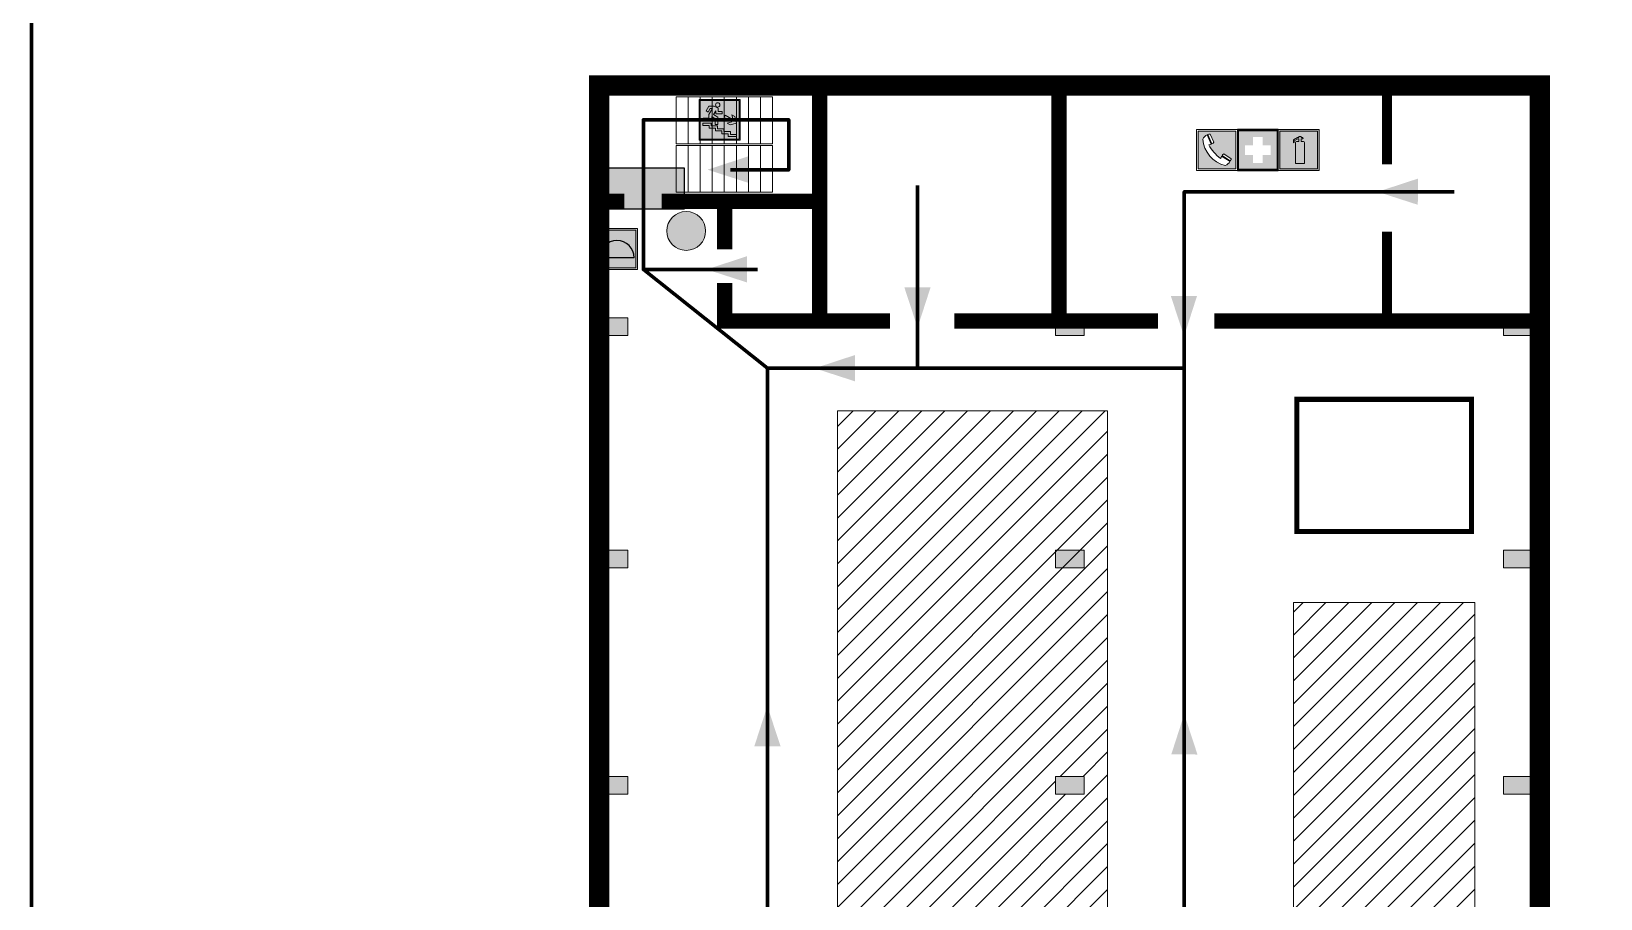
# Model space of a CAD drawing. Header units: millimetres. Extents: x 13114 to 67229, y 22859 to 38520.
# Drawn here: x 29931.4 to 30238.9, y 30652.2 to 30822.1 of the extents above; entities that cross this region are included whole.
import ezdxf

# ---------------------------------------------------------------- set-up
doc = ezdxf.new("R2010")
doc.units = ezdxf.units.MM
doc.layers.add('План_Штампы', color=7, linetype='Continuous')

# ---------------------------------------------------------------- blocks, each defined once
blk = doc.blocks.new('A$C7B4425F7')
at = {"true_color": 0xffffff}
blk.add_hatch(color=7, dxfattribs=at).paths.add_polyline_path([(0, 0), (-16, 0), (-16, -8), (0, -8)])
h = blk.add_hatch(color=126)
h.paths.add_polyline_path([(-0.2, -0.2), (-15.8, -0.2), (-15.8, -7.8), (-0.2, -7.8)])
h.paths.add_polyline_path([(-11.76, -2.03), (-11.76, -3.66), (-11.17, -3.66, -0.568275), (-11.17, -6.18), (-12.58, -6.18), (-12.58, -2.03)], flags=16)
h.paths.add_polyline_path([(-13.33, -4.12, -0.495768), (-13.59, -6.18), (-15.03, -6.18), (-15.03, -2.03), (-13.59, -2.03, -0.487973)], flags=16)
h.paths.add_polyline_path([(-10.25, -2.03), (-9.48, -2.03), (-9.48, -6.18), (-10.25, -6.18)], flags=16)
h.paths.add_polyline_path([(-13.84, -3.69), (-14.24, -3.69), (-14.24, -3.03), (-13.9, -3.03, -0.692621)], flags=0)
h.paths.add_polyline_path([(-9.15, -2.03), (-8.4, -2.03), (-8.04, -3.07), (-7.68, -2.03), (-6.93, -2.03), (-7.64, -4.1), (-6.93, -6.18), (-7.68, -6.18), (-8.04, -5.14), (-8.4, -6.18), (-9.15, -6.18), (-8.44, -4.1)], flags=16)
h.paths.add_polyline_path([(-11.76, -4.46), (-11.42, -4.46, -0.692621), (-11.36, -5.12), (-11.76, -5.12)], flags=0)
h.paths.add_polyline_path([(-13.9, -5.2), (-14.24, -5.2), (-14.24, -4.55), (-13.84, -4.55, -0.708038)], flags=0)
edge = h.paths.add_edge_path(flags=16)
edge.add_ellipse((-5.51, -4.08), major_axis=(0, 2.05), ratio=0.586184, start_angle=0, end_angle=360)
edge = h.paths.add_edge_path(flags=0)
edge.add_ellipse((-5.51, -4.08), major_axis=(0, 1.14), ratio=0.454828, start_angle=0, end_angle=360)
h.paths.add_polyline_path([(-4.13, -4.96, 0.377264), (-3.48, -4.52, 0.0555), (-3.16, -2.03), (-1.66, -2.03), (-1.66, -4.96), (-0.96, -4.96), (-0.96, -7.01), (-1.75, -7.01), (-1.75, -6.18), (-3.3, -6.18), (-3.3, -7.02), (-4.13, -7.02)], flags=16)
h.paths.add_polyline_path([(-2.73, -2.91), (-2.28, -2.91), (-2.28, -4.96), (-3.05, -4.96, 0.079136)], flags=0)
at = {"color": 126}
blk.add_lwpolyline([(-16, -8), (0, -8), (0, 0), (-16, 0)], close=True, dxfattribs=at)
blk = doc.blocks.new('вниз')
at = {"lineweight": 0, "true_color": 0xffffff}
h = blk.add_hatch(color=7, dxfattribs=at)
h.dxf.hatch_style = 1
h.paths.add_polyline_path([(40994.51, -4472.22), (40986.51, -4472.22), (40986.51, -4480.22), (40994.51, -4480.22)])
h.paths.add_polyline_path([(40994.31, -4472.42), (40994.31, -4480.01), (40986.71, -4480.01), (40986.71, -4472.42)], flags=16)
h.paths.add_polyline_path([(40988.43, -4473.53), (40989.43, -4473.53), (40990.19, -4473.96), (40990.19, -4474.6), (40991, -4474.6), (40991, -4475.06), (40989.73, -4475.06), (40989.73, -4474.46), (40989.3, -4475.18), (40990.17, -4475.7), (40990.17, -4477.11), (40989.63, -4477.11), (40989.63, -4476.01), (40988.94, -4475.59), (40988.94, -4476.46), (40988.94, -4476.46), (40987.47, -4476.46), (40987.26, -4476.46), (40987.26, -4475.92), (40988.4, -4475.92), (40988.4, -4475.2), (40989.1, -4473.99), (40988.66, -4473.99), (40988.24, -4474.7), (40987.86, -4474.47), (40988.41, -4473.56)], flags=0)
h.paths.add_polyline_path([(40990.55, -4473.29, -1), (40989.69, -4473.29, -1)], flags=0)
h.paths.add_polyline_path([(40988.85, -4476.89), (40988.85, -4477.43), (40990.1, -4477.43), (40990.1, -4477.99), (40991.34, -4477.99), (40991.34, -4478.54), (40992.59, -4478.54), (40992.59, -4479.09), (40993.83, -4479.09), (40993.83, -4479.52), (40992.17, -4479.52), (40992.17, -4478.97), (40990.91, -4478.97), (40990.91, -4478.41), (40989.68, -4478.41), (40989.68, -4477.86), (40988.43, -4477.86), (40988.43, -4477.31), (40987.6, -4477.31), (40987.18, -4477.31), (40987.18, -4476.89)], flags=0)
h.paths.add_polyline_path([(40991.61, -4475.33), (40993.12, -4476.2), (40992.9, -4475.27), (40993.48, -4475.6), (40993.83, -4476.88), (40992.56, -4477.22), (40991.97, -4476.88), (40992.9, -4476.61), (40991.38, -4475.74), (40991.58, -4475.39)], flags=0)
h.paths.add_polyline_path([(40990.19, -4473.96), (40989.43, -4473.53), (40988.43, -4473.53), (40988.41, -4473.56), (40987.86, -4474.47), (40988.24, -4474.7), (40988.66, -4473.99), (40989.1, -4473.99), (40988.4, -4475.2), (40988.4, -4475.92), (40987.26, -4475.92), (40987.26, -4476.46), (40987.47, -4476.46), (40988.94, -4476.46), (40988.94, -4476.27), (40988.94, -4475.59), (40989.63, -4476.01), (40989.63, -4477.11), (40990.17, -4477.11), (40990.17, -4475.7), (40989.3, -4475.18), (40989.73, -4474.46), (40989.73, -4475.06), (40991, -4475.06), (40991, -4474.6), (40990.19, -4474.6)], flags=0)
h.paths.add_polyline_path([(40990.55, -4473.29, 1), (40989.69, -4473.29, 1)], flags=0)
h.paths.add_polyline_path([(40991.61, -4475.33), (40991.58, -4475.39), (40991.38, -4475.74), (40992.9, -4476.61), (40991.97, -4476.88), (40992.56, -4477.22), (40993.83, -4476.88), (40993.48, -4475.6), (40992.9, -4475.27), (40993.12, -4476.2)], flags=0)
h.paths.add_polyline_path([(40990.1, -4477.43), (40988.85, -4477.43), (40988.85, -4476.89), (40987.18, -4476.89), (40987.18, -4477.31), (40987.6, -4477.31), (40988.43, -4477.31), (40988.43, -4477.86), (40989.68, -4477.86), (40989.68, -4478.41), (40990.91, -4478.41), (40990.91, -4478.97), (40992.17, -4478.97), (40992.17, -4479.52), (40993.83, -4479.52), (40993.83, -4479.09), (40992.59, -4479.09), (40992.59, -4478.54), (40991.34, -4478.54), (40991.34, -4477.99), (40990.1, -4477.99)], flags=0)
at = {"lineweight": 0}
h = blk.add_hatch(color=126, dxfattribs=at)
h.dxf.hatch_style = 1
h.paths.add_polyline_path([(40994.31, -4472.42), (40986.71, -4472.42), (40986.71, -4480.01), (40994.31, -4480.01)])
h.paths.add_polyline_path([(40988.43, -4473.53), (40989.43, -4473.53), (40990.19, -4473.96), (40990.19, -4474.6), (40991, -4474.6), (40991, -4475.06), (40989.73, -4475.06), (40989.73, -4474.46), (40989.3, -4475.18), (40990.17, -4475.7), (40990.17, -4477.11), (40989.63, -4477.11), (40989.63, -4476.01), (40988.94, -4475.59), (40988.94, -4476.46), (40988.94, -4476.46), (40987.47, -4476.46), (40987.26, -4476.46), (40987.26, -4475.92), (40988.4, -4475.92), (40988.4, -4475.2), (40989.1, -4473.99), (40988.66, -4473.99), (40988.24, -4474.7), (40987.86, -4474.47), (40988.41, -4473.56)], flags=16)
h.paths.add_polyline_path([(40990.55, -4473.29, -1), (40989.69, -4473.29, -1)], flags=16)
h.paths.add_polyline_path([(40988.85, -4476.89), (40988.85, -4477.43), (40990.1, -4477.43), (40990.1, -4477.99), (40991.34, -4477.99), (40991.34, -4478.54), (40992.59, -4478.54), (40992.59, -4479.09), (40993.83, -4479.09), (40993.83, -4479.52), (40992.17, -4479.52), (40992.17, -4478.97), (40990.91, -4478.97), (40990.91, -4478.41), (40989.68, -4478.41), (40989.68, -4477.86), (40988.43, -4477.86), (40988.43, -4477.31), (40987.6, -4477.31), (40987.18, -4477.31), (40987.18, -4476.89)], flags=16)
h.paths.add_polyline_path([(40991.61, -4475.33), (40993.12, -4476.2), (40992.9, -4475.27), (40993.48, -4475.6), (40993.83, -4476.88), (40992.56, -4477.22), (40991.97, -4476.88), (40992.9, -4476.61), (40991.38, -4475.74), (40991.58, -4475.39)], flags=16)
at = {"lineweight": 0, "true_color": 0xffffff}
h = blk.add_hatch(color=7, dxfattribs=at)
h.dxf.hatch_style = 1
h.paths.add_polyline_path([(40989.73, -4474.46), (40989.73, -4475.06), (40991, -4475.06), (40991, -4474.6), (40990.19, -4474.6), (40990.19, -4473.96), (40989.43, -4473.53), (40988.43, -4473.53), (40988.41, -4473.56), (40987.86, -4474.47), (40988.24, -4474.7), (40988.66, -4473.99), (40989.1, -4473.99), (40988.4, -4475.2), (40988.4, -4475.92), (40987.26, -4475.92), (40987.26, -4476.46), (40987.47, -4476.46), (40988.94, -4476.46), (40988.94, -4475.59), (40989.63, -4476.01), (40989.63, -4477.11), (40990.17, -4477.11), (40990.17, -4475.7), (40989.3, -4475.18)])
h.paths.add_polyline_path([(40989.69, -4473.29, 1), (40990.55, -4473.29, 1)])
h.paths.add_polyline_path([(40991.61, -4475.33), (40991.58, -4475.39), (40991.38, -4475.74), (40992.9, -4476.61), (40991.97, -4476.88), (40992.56, -4477.22), (40993.83, -4476.88), (40993.48, -4475.6), (40992.9, -4475.27), (40993.12, -4476.2)])
h.paths.add_polyline_path([(40990.1, -4477.43), (40988.85, -4477.43), (40988.85, -4476.89), (40987.18, -4476.89), (40987.18, -4477.31), (40987.6, -4477.31), (40988.43, -4477.31), (40988.43, -4477.86), (40989.68, -4477.86), (40989.68, -4478.41), (40990.91, -4478.41), (40990.91, -4478.97), (40992.17, -4478.97), (40992.17, -4479.52), (40993.83, -4479.52), (40993.83, -4479.09), (40992.59, -4479.09), (40992.59, -4478.54), (40991.34, -4478.54), (40991.34, -4477.99), (40990.1, -4477.99)])
at = {"color": 126, "lineweight": 0}
for points in [[(40986.51, -4472.22), (40994.51, -4472.22), (40994.51, -4480.22), (40986.51, -4480.22)], [(40986.71, -4472.42), (40994.31, -4472.42), (40994.31, -4480.01), (40986.71, -4480.01)]]:
    blk.add_lwpolyline(points, close=True, dxfattribs=at)
for points in [[(40987.47, -4476.46), (40987.26, -4476.46), (40987.26, -4475.92), (40988.4, -4475.92), (40988.4, -4475.2), (40989.1, -4473.99), (40988.66, -4473.99), (40988.24, -4474.7), (40987.86, -4474.47), (40988.41, -4473.56), (40988.43, -4473.53), (40989.43, -4473.53), (40990.19, -4473.96), (40990.19, -4474.6), (40991, -4474.6), (40991, -4475.06), (40989.73, -4475.06), (40989.73, -4474.46), (40989.3, -4475.18), (40990.17, -4475.7), (40990.17, -4477.11), (40989.63, -4477.11), (40989.63, -4476.01), (40988.94, -4475.59), (40988.94, -4476.46)], [(40987.47, -4476.46), (40988.94, -4476.46), (40988.94, -4476.27)], [(40991.58, -4475.39), (40991.38, -4475.74), (40992.9, -4476.61), (40991.97, -4476.88), (40992.56, -4477.22), (40993.83, -4476.88), (40993.48, -4475.6), (40992.9, -4475.27), (40993.12, -4476.2), (40991.61, -4475.33), (40991.58, -4475.39)], [(40987.6, -4477.31), (40987.18, -4477.31), (40987.18, -4476.89), (40988.85, -4476.89), (40988.85, -4477.43), (40990.1, -4477.43), (40990.1, -4477.99), (40991.34, -4477.99), (40991.34, -4478.54), (40992.59, -4478.54), (40992.59, -4479.09), (40993.83, -4479.09), (40993.83, -4479.52), (40992.17, -4479.52), (40992.17, -4478.97), (40990.91, -4478.97), (40990.91, -4478.41), (40989.68, -4478.41), (40989.68, -4477.86), (40988.43, -4477.86), (40988.43, -4477.31), (40987.6, -4477.31)]]:
    blk.add_lwpolyline(points, dxfattribs=at)
blk.add_circle((40990.12, -4473.29), 0.432, dxfattribs=at)
blk = doc.blocks.new('A$C1E1F2D43')
at = {"true_color": 0xffffff}
blk.add_hatch(color=7, dxfattribs=at).paths.add_polyline_path([(8, 0), (0, 0), (0, -8), (8, -8)])
h = blk.add_hatch(color=242)
h.paths.add_polyline_path([(0.32, -0.32), (0.32, -7.68), (7.68, -7.68), (7.68, -0.32)])
h.paths.add_polyline_path([(7.35, -5.71), (0.65, -5.71, -1)], flags=16)
at = {"color": 242, "lineweight": 5}
for p, q in [((0, 0), (8, 0)), ((0, -8), (0, 0)), ((0, 0), (8, 0)), ((8, -8), (8, 0)), ((0, -8), (8, -8))]:
    blk.add_line(p, q, dxfattribs=at)
at = {"color": 242}
blk.add_line((7.35, -5.71), (0.65, -5.71), dxfattribs=at)
at = {"color": 242, "lineweight": 5}
blk.add_lwpolyline([(0.32, -0.32), (7.68, -0.32), (7.68, -7.68), (0.32, -7.68)], close=True, dxfattribs=at)
at = {"color": 242}
blk.add_arc((4, -5.71), 3.35, 0, 180, dxfattribs=at)
blk = doc.blocks.new('A$C456E1F9C')
at = {"lineweight": 5}
h = blk.add_hatch(color=242, dxfattribs=at)
h.paths.add_polyline_path([(0.51, -1.47), (0.51, -13.26), (12.29, -13.26), (12.29, -1.47)])
h.paths.add_polyline_path([(5.42, -4.95, -0.254479), (4.78, -5.4), (3.52, -2.53, -0.209735), (4.23, -2.4)], flags=16)
h.paths.add_polyline_path([(8.53, -8.6), (10.87, -10.17), (10.54, -10.76), (8.03, -9.13, -0.192251)], flags=16)
h.paths.add_polyline_path([(4.61, -5.49, 0.005518), (3.87, -5.72, 0.128647), (7.49, -10.01, 0.00809), (7.83, -9.33), (10.47, -10.97, -0.16736), (8.99, -12.25, -0.327862), (1.95, -3.95, -0.166952), (3.36, -2.62)], flags=16)
at = {"color": 242, "lineweight": 5}
for p, q in [((0, -13.77), (0, -0.97)), ((12.8, -0.97), (0, -0.97)), ((4.61, -5.49), (3.36, -2.62)), ((3.52, -2.53), (4.78, -5.4)), ((4.23, -2.4), (5.42, -4.95)), ((12.8, -13.77), (12.8, -0.97)), ((7.83, -9.33), (10.47, -10.97)), ((8.03, -9.13), (10.54, -10.76)), ((10.81, -10.12), (8.53, -8.6)), ((0, -13.77), (12.8, -13.77)), ((10.54, -10.76), (10.8, -10.3)), ((10.8, -10.3), (10.81, -10.12))]:
    blk.add_line(p, q, dxfattribs=at)
blk.add_lwpolyline([(0.51, -1.47), (12.29, -1.47), (12.29, -13.26), (0.51, -13.26)], close=True, dxfattribs=at)
for centre, radius, start, end in [((4.59, -5.34), 2.99, 114.2845, 152.1974), ((11.12, -3.31), 9.19, 183.9915, 256.6009), ((4.02, -3.27), 0.891, 76.3284, 123.7092), ((14.98, -39.1), 35.17, 107.1487, 108.4135), ((13.86, -0.94), 11.08, 205.5536, 234.8762), ((4.68, -4.59), 0.824, 276.9621, 334.0723), ((-13.31, 0.8), 23.44, 332.5487, 334.4027), ((8.94, -9.5), 0.989, 114.4092, 157.9388), ((7.87, -9.46), 3, 291.9291, 329.9329)]:
    blk.add_arc(centre, radius, start, end, dxfattribs=at)
blk = doc.blocks.new('A$C18900ED3')
h = blk.add_hatch(color=126)
h.paths.add_polyline_path([(-0.18, -0.18), (-7.02, -0.18), (-7.02, -7.02), (-0.18, -7.02)])
h.paths.add_polyline_path([(-5.89, -4.46), (-5.89, -2.77), (-4.46, -2.77), (-4.46, -1.31), (-2.77, -1.31), (-2.77, -2.77), (-1.33, -2.77), (-1.33, -4.46), (-2.77, -4.46), (-2.77, -5.89), (-4.46, -5.89), (-4.46, -4.46)], flags=16)
at = {"color": 126}
for p, q in [((-7.2, 0), (-7.2, -7.2)), ((0, 0), (-7.2, 0)), ((0, -7.2), (0, 0)), ((-7.02, -7.02), (-7.02, -0.18)), ((-7.02, -0.18), (-0.18, -0.18)), ((-0.18, -0.18), (-0.18, -7.02)), ((-7.2, -7.2), (0, -7.2)), ((-0.18, -7.02), (-7.02, -7.02))]:
    blk.add_line(p, q, dxfattribs=at)
blk = doc.blocks.new('A$C7B8C2D5B')
at = {"lineweight": 0}
h = blk.add_hatch(color=5, dxfattribs=at)
h.dxf.hatch_style = 1
h.paths.add_polyline_path([(1.4, -3.02, 1), (-2.11, -3.02, 1)])
at = {"color": 5, "lineweight": 0}
blk.add_circle((-0.36, -3.02), 1.75, dxfattribs=at)
blk = doc.blocks.new('A$C3AD82952')
at = {"true_color": 0xf5f5ff}
h = blk.add_hatch(color=7, dxfattribs=at)
h.dxf.hatch_style = 1
h.paths.add_polyline_path([(8.21, 8.73, 0.414214), (7.89, 9.05), (7.22, 9.05), (7.22, 9.92), (7.59, 9.92, 1), (7.57, 10.36), (7.22, 10.36), (7.22, 10.6), (6.43, 10.6), (6.43, 10.36), (6.01, 10.36), (4.74, 9.59), (4.74, 8.69), (4.98, 8.73), (4.98, 9.26), (6.12, 9.91), (6.43, 9.91), (6.43, 9.05), (5.76, 9.05, 0.414214), (5.44, 8.73), (5.44, 2.2), (8.21, 2.2)], flags=0)
h.paths.add_polyline_path([(12.8, 12.8), (0, 12.8), (0, 0), (12.8, 0)])
h.paths.add_polyline_path([(0.51, 12.29), (12.29, 12.29), (12.29, 0.51), (0.51, 0.51)], flags=16)
h.paths.add_polyline_path([(4.74, 9.59), (6.01, 10.36), (6.43, 10.36), (6.43, 10.6), (7.22, 10.6), (7.22, 10.36), (7.59, 10.36, -0.94586), (7.59, 9.92), (7.22, 9.92), (7.22, 9.05), (7.89, 9.05, -0.414214), (8.21, 8.73), (8.21, 2.2), (5.44, 2.2), (5.44, 8.73, -0.414214), (5.76, 9.05), (6.43, 9.05), (6.43, 9.91), (6.12, 9.91), (4.98, 9.26), (4.98, 8.73), (4.74, 8.69)], flags=0)
h = blk.add_hatch(color=242)
h.dxf.hatch_style = 1
h.paths.add_polyline_path([(12.29, 12.29), (0.51, 12.29), (0.51, 0.51), (12.29, 0.51)])
h.paths.add_polyline_path([(4.74, 8.69), (4.74, 9.59), (6.01, 10.36), (6.43, 10.36), (6.43, 10.6), (7.22, 10.6), (7.22, 10.36), (7.59, 10.36, -0.94586), (7.59, 9.92), (7.22, 9.92), (7.22, 9.05), (7.89, 9.05, -0.414214), (8.21, 8.73), (8.21, 2.2), (5.44, 2.2), (5.44, 8.73, -0.414214), (5.76, 9.05), (6.43, 9.05), (6.43, 9.91), (6.12, 9.91), (4.98, 9.26), (4.98, 8.73)], flags=16)
h = blk.add_hatch(color=7, dxfattribs=at)
h.dxf.hatch_style = 1
h.paths.add_polyline_path([(8.21, 8.73, 0.414214), (7.89, 9.05), (7.22, 9.05), (7.22, 9.92), (7.59, 9.92, 1), (7.57, 10.36), (7.22, 10.36), (7.22, 10.6), (6.43, 10.6), (6.43, 10.36), (6.01, 10.36), (4.74, 9.59), (4.74, 8.69), (4.98, 8.73), (4.98, 9.26), (6.12, 9.91), (6.43, 9.91), (6.43, 9.05), (5.76, 9.05, 0.414214), (5.44, 8.73), (5.44, 2.2), (8.21, 2.2)])
at = {"color": 242, "lineweight": 5}
for p, q in [((0, 0), (0, 12.8)), ((0, 12.8), (12.8, 12.8)), ((6.01, 10.36), (4.74, 9.59)), ((4.98, 9.26), (6.12, 9.91)), ((6.01, 10.36), (6.43, 10.36)), ((6.12, 9.91), (6.43, 9.91)), ((7.22, 10.6), (6.43, 10.6)), ((6.43, 10.6), (6.43, 10.36)), ((6.43, 9.91), (6.43, 9.05)), ((7.22, 10.36), (7.22, 10.6)), ((7.59, 10.36), (7.22, 10.36)), ((7.22, 9.05), (7.22, 9.92)), ((7.59, 9.92), (7.22, 9.92)), ((12.8, 0), (12.8, 12.8)), ((4.74, 9.59), (4.74, 8.69)), ((4.74, 8.69), (4.98, 8.73)), ((4.98, 8.73), (4.98, 9.26)), ((5.44, 2.2), (5.44, 8.73)), ((5.76, 9.05), (6.43, 9.05)), ((7.89, 9.05), (7.22, 9.05)), ((8.21, 2.2), (8.21, 8.73)), ((0, 0), (12.8, 0)), ((5.44, 2.2), (8.21, 2.2))]:
    blk.add_line(p, q, dxfattribs=at)
blk.add_lwpolyline([(0.51, 12.29), (12.29, 12.29), (12.29, 0.51), (0.51, 0.51)], close=True, dxfattribs=at)
for centre, radius, start, end in [((7.58, 10.14), 0.223, 273.1875, 86.8125), ((5.76, 8.73), 0.32, 90, 180), ((7.89, 8.73), 0.32, 0, 90)]:
    blk.add_arc(centre, radius, start, end, dxfattribs=at)

msp = doc.modelspace()

# ---------------------------------------------------------------- hatches: boundary and pattern name
at = {"lineweight": 0}
h = msp.add_hatch(color=256, dxfattribs=at)
h.dxf.hatch_style = 1
h.paths.add_polyline_path([(30048.25, 30762.52), (30048.25, 30766), (30042.63, 30766), (30042.63, 30762.52)])
h = msp.add_hatch(color=256, dxfattribs=at)
h.dxf.hatch_style = 1
h.paths.add_polyline_path([(30137.67, 30762.52), (30137.67, 30766), (30132.05, 30766), (30132.05, 30762.52)])
h = msp.add_hatch(color=256, dxfattribs=at)
h.dxf.hatch_style = 1
h.paths.add_polyline_path([(30225.47, 30762.52), (30225.47, 30766), (30219.85, 30766), (30219.85, 30762.52)])
h = msp.add_hatch(dxfattribs=at)
h.set_pattern_fill('ANSI31', color=256)
h.set_pattern_definition([(45, (-34864.015, 26107.2483), (-2.24506403, 2.24506403), [])])
h.paths.add_polyline_path([(30089.33, 30577.44), (30142.27, 30577.44), (30142.27, 30747.76), (30089.33, 30747.76)])
h.paths.add_polyline_path([(30132.05, 30629.97), (30137.67, 30629.97), (30137.67, 30626.49), (30132.05, 30626.49)], flags=16)
h.paths.add_polyline_path([(30132.05, 30672.65), (30132.05, 30676.12), (30137.67, 30676.12), (30137.67, 30672.65)], flags=16)
h.paths.add_polyline_path([(30132.05, 30585.67), (30137.67, 30585.67), (30137.67, 30582.19), (30132.05, 30582.19)], flags=16)
h.paths.add_polyline_path([(30178.66, 30548.52), (30214.19, 30548.52), (30214.19, 30710.2), (30178.66, 30710.2)])
h = msp.add_hatch(color=256, dxfattribs=at)
h.dxf.hatch_style = 1
h.paths.add_polyline_path([(30048.25, 30716.98), (30048.25, 30720.45), (30042.63, 30720.45), (30042.63, 30716.98)])
h = msp.add_hatch(color=256, dxfattribs=at)
h.dxf.hatch_style = 1
h.paths.add_polyline_path([(30137.67, 30716.98), (30137.67, 30720.45), (30132.05, 30720.45), (30132.05, 30716.98)])
h = msp.add_hatch(color=256, dxfattribs=at)
h.dxf.hatch_style = 1
h.paths.add_polyline_path([(30225.47, 30716.98), (30225.47, 30720.45), (30219.85, 30720.45), (30219.85, 30716.98)])
h = msp.add_hatch(color=256, dxfattribs=at)
h.dxf.hatch_style = 1
h.paths.add_polyline_path([(30048.25, 30672.65), (30048.25, 30676.12), (30042.63, 30676.12), (30042.63, 30672.65)])
h = msp.add_hatch(color=256, dxfattribs=at)
h.dxf.hatch_style = 1
h.paths.add_polyline_path([(30137.67, 30672.65), (30137.67, 30676.12), (30132.05, 30676.12), (30132.05, 30672.65)])
h = msp.add_hatch(color=256, dxfattribs=at)
h.dxf.hatch_style = 1
h.paths.add_polyline_path([(30225.47, 30672.65), (30225.47, 30676.12), (30219.85, 30676.12), (30219.85, 30672.65)])

# ---------------------------------------------------------------- linework, layer by layer
at = {"color": 1, "lineweight": 100}
msp.add_lwpolyline([(29931.41, 30894.76), (30531.41, 30894.76), (30531.41, 30499.76), (29931.41, 30499.76)], close=True, dxfattribs=at)
at = {"lineweight": 0}
for points, const_width in [([(30226.93, 30801.82), (30226.93, 30811.51), (30042.63, 30811.51), (30042.63, 30539.16), (30226.93, 30539.16), (30226.93, 30801.82)], 4), ([(30054.89, 30788.83), (30085.84, 30788.83), (30085.84, 30810.62), (30085.84, 30765.35), (30067.27, 30765.35), (30067.27, 30772.8)], 3), ([(30132.74, 30765.35), (30132.74, 30811.42)], 3), ([(30042.63, 30788.83), (30047.58, 30788.83)], 3), ([(30067.27, 30788.83), (30067.27, 30779.41)], 3), ([(30085.84, 30765.35), (30099.62, 30765.35)], 3), ([(30112.24, 30765.35), (30152.11, 30765.35)], 3), ([(30163.19, 30765.35), (30226.01, 30765.35)], 3)]:
    msp.add_lwpolyline(points, dxfattribs=dict(at, const_width=const_width))
at = {"lineweight": 100, "const_width": 2}
for points in [[(30196.99, 30796.06), (30196.99, 30811.55)], [(30196.99, 30765.35), (30196.99, 30782.83)]]:
    msp.add_lwpolyline(points, dxfattribs=at)
at = {"lineweight": 0}
for points in [[(30057.71, 30809.27), (30060.08, 30809.27), (30060.08, 30800.07), (30057.71, 30800.07)], [(30060.08, 30809.27), (30062.44, 30809.27), (30062.44, 30800.07), (30060.08, 30800.07)], [(30062.44, 30809.27), (30064.8, 30809.27), (30064.8, 30800.07), (30062.44, 30800.07)], [(30064.8, 30809.27), (30067.16, 30809.27), (30067.16, 30800.07), (30064.8, 30800.07)], [(30067.16, 30809.27), (30069.53, 30809.27), (30069.53, 30800.07), (30067.16, 30800.07)], [(30069.53, 30809.27), (30071.89, 30809.27), (30071.89, 30800.07), (30069.53, 30800.07)], [(30071.89, 30809.27), (30074.25, 30809.27), (30074.25, 30800.07), (30071.89, 30800.07)], [(30074.25, 30809.27), (30076.61, 30809.27), (30076.61, 30800.07), (30074.25, 30800.07)], [(30057.71, 30799.78), (30060.08, 30799.78), (30060.08, 30790.58), (30057.71, 30790.58)], [(30060.08, 30799.78), (30062.44, 30799.78), (30062.44, 30790.58), (30060.08, 30790.58)], [(30062.44, 30799.78), (30064.8, 30799.78), (30064.8, 30790.58), (30062.44, 30790.58)], [(30064.8, 30799.78), (30067.16, 30799.78), (30067.16, 30790.58), (30064.8, 30790.58)], [(30067.16, 30799.78), (30069.53, 30799.78), (30069.53, 30790.58), (30067.16, 30790.58)], [(30069.53, 30799.78), (30071.89, 30799.78), (30071.89, 30790.58), (30069.53, 30790.58)], [(30071.89, 30799.78), (30074.25, 30799.78), (30074.25, 30790.58), (30071.89, 30790.58)], [(30074.25, 30799.78), (30076.61, 30799.78), (30076.61, 30790.58), (30074.25, 30790.58)], [(30048.25, 30766), (30048.25, 30762.52), (30042.63, 30762.52), (30042.63, 30766)], [(30137.67, 30766), (30137.67, 30762.52), (30132.05, 30762.52), (30132.05, 30766)], [(30225.47, 30766), (30225.47, 30762.52), (30219.85, 30762.52), (30219.85, 30766)], [(30142.27, 30747.76), (30089.33, 30747.76), (30089.33, 30577.44), (30142.27, 30577.44)], [(30048.25, 30720.45), (30048.25, 30716.98), (30042.63, 30716.98), (30042.63, 30720.45)], [(30137.67, 30720.45), (30137.67, 30716.98), (30132.05, 30716.98), (30132.05, 30720.45)], [(30225.47, 30720.45), (30225.47, 30716.98), (30219.85, 30716.98), (30219.85, 30720.45)], [(30178.66, 30710.2), (30214.19, 30710.2), (30214.19, 30548.52), (30178.66, 30548.52)], [(30048.25, 30676.12), (30048.25, 30672.65), (30042.63, 30672.65), (30042.63, 30676.12)], [(30137.67, 30676.12), (30137.67, 30672.65), (30132.05, 30672.65), (30132.05, 30676.12)], [(30225.47, 30676.12), (30225.47, 30672.65), (30219.85, 30672.65), (30219.85, 30676.12)]]:
    msp.add_lwpolyline(points, close=True, dxfattribs=at)
at = {"color": 126, "lineweight": 100, "true_color": 0x008754}
for points in [[(30068.36, 30794.95), (30079.81, 30794.95), (30079.81, 30804.81), (30051.31, 30804.81), (30051.31, 30775.44), (30073.66, 30775.44)], [(30105.04, 30756.1), (30105.04, 30791.94)], [(30157.29, 30756.1), (30157.29, 30790.68), (30159.7, 30790.68)], [(30159.7, 30790.68), (30210.16, 30790.68)], [(30051.31, 30775.44), (30075.61, 30756.1)], [(30157.29, 30756.1), (30157.29, 30560.6), (30075.61, 30560.6), (30075.61, 30756.1)], [(30075.61, 30756.1), (30157.29, 30756.1)]]:
    msp.add_lwpolyline(points, dxfattribs=at)
at = {"lineweight": 0, "const_width": 1}
msp.add_lwpolyline([(30179.35, 30750.01), (30213.56, 30750.01), (30213.56, 30724.09), (30179.35, 30724.09)], close=True, dxfattribs=at)
at = {"layer": 'План_Штампы', "color": 126, "true_color": 0x008754}
for points in [[(30071.79, 30797.6), (30071.78, 30792.46), (30063.9, 30795.01)], [(30203.06, 30793.26), (30203.04, 30788.13), (30195.16, 30790.67)], [(30071.61, 30778.05), (30071.6, 30772.91), (30063.72, 30775.46)], [(30102.44, 30771.96), (30107.58, 30771.95), (30105.03, 30764.07)], [(30154.65, 30770.26), (30159.78, 30770.25), (30157.24, 30762.37)], [(30092.76, 30758.68), (30092.75, 30753.54), (30084.87, 30756.09)], [(30078.19, 30682), (30073.05, 30682.01), (30075.6, 30689.89)], [(30159.87, 30680.4), (30154.74, 30680.42), (30157.28, 30688.3)]]:
    msp.add_solid(points, dxfattribs=at)

# ---------------------------------------------------------------- block references
at = {"color": 126, "true_color": 0x008754}
msp.add_blockref('вниз', (-10924.24, 35281), dxfattribs=at)
for name, p, xscale, yscale, zscale in [('A$C456E1F9C', (30159.7, 30803.47), 0.625, 0.625, 0.625), ('A$C18900ED3', (30175.7, 30802.87), 1.111111111007631, 1.111111111007631, 1.111111111007631), ('A$C3AD82952', (30175.7, 30794.87), 0.625, 0.625, 0.625), ('A$C7B8C2D5B', (30060.49, 30789.58), 2.177419353276491, 2.177419353276491, 2.177419353276491)]:
    msp.add_blockref(name, p, dxfattribs=dict(xscale=xscale, yscale=yscale, zscale=zscale))
at = {"color": 1}
msp.add_blockref('A$C1E1F2D43', (30042.14, 30783.47), dxfattribs=at)
at = {"layer": 'План_Штампы'}
msp.add_blockref('A$C7B4425F7', (30059.36, 30795.31), dxfattribs=at)

doc.saveas('drawing.dxf')
